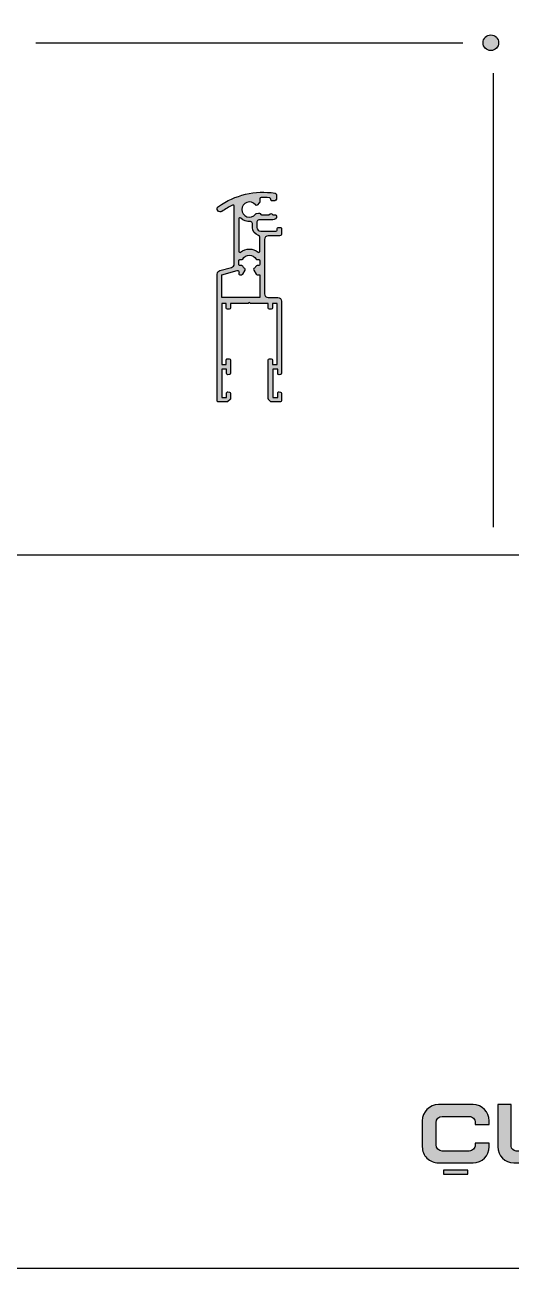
# Model space of a CAD drawing. Header units: millimetres. Extents: x 221 to 2771, y 196 to 840.
# Drawn here: x 732.5 to 758.2, y 542.6 to 608.3 of the extents above; entities that cross this region are included whole.
import ezdxf

# ---------------------------------------------------------------- set-up
doc = ezdxf.new("R2010")
doc.units = ezdxf.units.MM
for name, color, linetype in [('1', 7, 'Continuous'), ('ANTET', 7, 'Continuous'), ('antet_k', 7, 'Continuous'), ('Layer1', 7, 'Continuous')]:
    doc.layers.add(name, color=color, linetype=linetype)

# ---------------------------------------------------------------- blocks, each defined once
blk = doc.blocks.new('S1.A')
at = {"color": 252}
blk.add_lwpolyline([(2269.171998090239, -494.1260715123585), (2269.171998090239, -791.1260689655101), (2479.168113752698, -791.1260689655101), (2479.168113752698, -494.1260715123585)], close=True, dxfattribs=at)
blk = doc.blocks.new('ÇUHADAROĞLU')
at = {"layer": 'ANTET'}
h = blk.add_hatch(color=7, dxfattribs=at)
h.paths.add_polyline_path([(159.0962599113646, 19.63569092909815, -0.4142135623728142), (159.4200250783686, 19.95945609633158), (160.8403785503948, 19.95945609633158, -0.4142135623734295), (161.1641437173996, 19.63569092909815), (161.1641437173996, 19.54310272501051), (161.8980114300458, 19.54310272501051), (161.8980114300458, 19.73387379528994, 0.4142135623721657), (161.0464831388059, 20.58540208633475), (159.2139204898281, 20.58540208633475, 0.4142135623728846), (158.3623921988051, 19.73387379528994), (158.3623921988051, 18.3594518085455, 0.4142135623731943), (159.2139204898281, 17.50792351750137), (161.0464831388059, 17.50792351750137, 0.4142135623721429), (161.8980114300458, 18.35945180853459), (161.8980114300458, 18.55022287882538), (161.1641437173996, 18.55022287882538), (161.1641437173996, 18.45763467472661, -0.4142135623734087), (160.8403785503948, 18.13386950748249), (159.4200250783686, 18.13386950748249, -0.4142135623728142), (159.0962599113646, 18.45763467472661)])
h.paths.add_polyline_path([(159.4826714798506, 17.11940531681229), (159.4826714798506, 16.90356187198303), (160.7777321488703, 16.90356187199417), (160.7777321488703, 17.11940531681229)])
h.paths.add_polyline_path([(165.1475085905219, 17.50792351750137, 0.4142135623727365), (165.9990368815008, 18.3594518085455), (165.9990368815008, 20.58540208633475), (165.2867535136549, 20.58540208633475), (165.2867535136549, 18.39288164127142, -0.4142135623729386), (165.0277413797468, 18.13386950748249), (163.322578165694, 18.13386950748249, -0.4142135623730694), (163.0635660319159, 18.39288164127142), (163.0635660319159, 20.58540208633475), (162.3512826640703, 20.58540208633475), (162.3512826640703, 18.3594518085455, 0.4142135623730951), (163.2028109550933, 17.50792351750137)])
h.paths.add_polyline_path([(167.1861758280412, 18.73368980691056), (169.5820380656607, 18.73368980691056), (169.5820380656607, 17.50792351750137), (170.3159057780464, 17.50792351750137), (170.3159057780464, 20.58540208633475), (169.5820380656607, 20.58540208633475), (169.5820380656607, 19.35963579690328), (167.1861758280412, 19.35963579690328), (167.1861758280412, 20.58540208633475), (166.4523081158297, 20.58540208633475), (166.4523081158297, 17.50792351750137), (167.1861758280412, 17.50792351750137)])
h.paths.add_polyline_path([(170.6598612928734, 17.50792351750137), (171.4622450257731, 17.50792351750137), (171.6931055449792, 17.95304709648521), (174.0541956534445, 17.95304709648521), (174.2850561726949, 17.50792351750137), (175.0874399055944, 17.50792351750137), (173.4818207078899, 20.60372771281517), (172.2654804907508, 20.60372771281517)])
h.paths.add_polyline_path([(171.971277733857, 18.48939259516978), (172.8736505993644, 20.22926323599781), (173.7760234646111, 18.48939259516978)], flags=16)
h.paths.add_polyline_path([(175.4313954205083, 17.50792351750137), (178.3355430693088, 17.50792351750137, 0.4142135623732121), (179.1870713602877, 18.3594518085455), (179.1870713602877, 19.73387379528994, 0.4142135623730951), (178.3355430693088, 20.58540208633475), (175.4313954205083, 20.58540208633475)])
h.paths.add_polyline_path([(176.1436787882673, 19.95945609633158), (178.151022825177, 19.95945609633158, -0.4142135623731142), (178.4747879923995, 19.63569092909815), (178.4747879923995, 18.45763467472661, -0.4142135623730745), (178.151022825177, 18.13386950748249), (176.1436787882673, 18.13386950748249)], flags=16)
h.paths.add_polyline_path([(180.3435454007894, 17.95304709648521), (182.7046355093413, 17.95304709648521), (182.9354960285911, 17.50792351750137), (183.7378797614912, 17.50792351750137), (182.132260563701, 20.60372771281517), (180.9159203465175, 20.60372771281517), (179.3103011489008, 17.50792351750137), (180.1126848816699, 17.50792351750137)])
h.paths.add_polyline_path([(180.6217175897538, 18.48939259516978), (181.5240904550871, 20.22926323599781), (182.4264633205948, 18.48939259516978)], flags=16)
h.paths.add_polyline_path([(184.8372873331129, 18.34063026015419), (186.8446313700657, 18.34063026015419, -0.4142135623729747), (187.1683965372883, 18.01686509292098), (187.1683965372883, 17.50792351750137), (187.8806799051332, 17.50792351750137), (187.8806799051332, 18.20747340644915, 0.2033580267786369), (187.7819052407871, 18.44028912144076, 0.0982592640726135), (187.4962601635511, 18.62435430448626), (187.4962601635511, 18.69693476643182, 0.0583991135339935), (187.740456995649, 18.82595671832554, 0.2468532403419663), (187.8806799051332, 19.09267027847649), (187.8806799051332, 19.73387379528994, 0.4142135623730367), (187.0291516141544, 20.58540208633475), (184.125003965267, 20.58540208633475), (184.125003965267, 17.50792351750137), (184.8372873331129, 17.50792351750137)])
h.paths.add_polyline_path([(184.8372873331129, 18.9881605946206), (184.8372873331129, 19.95945609633158), (186.8230470255254, 19.95945609633158, -0.4142135623732396), (187.1683965372883, 19.61410658461286), (187.1683965372883, 19.31192576186494, -0.4142135623732488), (186.8446313700657, 18.9881605946206)], flags=16)
h.paths.add_polyline_path([(191.4539422330496, 17.50792351750137, 0.4142135623730951), (192.3054705240285, 18.3594518085455), (192.3054705240285, 19.73387379528994, 0.4142135623731076), (191.4539422330496, 20.58540208633475), (189.1854794302673, 20.58540208633475, 0.4142135623732706), (188.333951139463, 19.73387379528994), (188.333951139463, 18.3594518085455, 0.4142135623731866), (189.1854794302673, 17.50792351750137)])
h.paths.add_polyline_path([(189.3699996746174, 18.13386950748249, -0.4142135623730951), (189.0462345072221, 18.45763467472661), (189.0462345072221, 19.63569092909815, -0.4142135623730951), (189.3699996746174, 19.95945609633158), (191.2694219888723, 19.95945609633158, -0.4142135623727877), (191.5931871561385, 19.63569092909815), (191.5931871561385, 18.45763467472661, -0.4142135623727877), (191.2694219888723, 18.13386950748249)], flags=16)
h.paths.add_polyline_path([(193.6102700492058, 17.50792351750137), (195.6628894071147, 17.50792351750137, 0.4142135623730851), (196.5144176981377, 18.3594518085455), (196.5144176981377, 19.10516500920416), (194.5934110391687, 19.10516500920416), (194.5934110391687, 18.6950624640307), (195.7805499857083, 18.6950624640307), (195.7805499857083, 18.5439720526564, -0.4142135623728046), (195.3704474405892, 18.13386950748249), (193.9027120159057, 18.13386950748249, -0.4142135623730212), (193.4926094706556, 18.5439720526564), (193.4926094706556, 19.54935355116858, -0.4142135623727782), (193.9027120159057, 19.95945609633158), (195.3704474405892, 19.95945609633158, -0.4077409973954806), (195.7804493945365, 19.55843624332637), (196.5144176981377, 19.55843624332637), (196.5144176981377, 19.73387379528994, 0.4142135623720077), (195.6628894071147, 20.58540208633475), (193.6102700492058, 20.58540208633475, 0.4142135623730392), (192.7587417582264, 19.73387379528994), (192.7587417582264, 18.3594518085455, 0.4142135623729934)])
h.paths.add_polyline_path([(195.2841100625616, 20.97392028701223), (195.2841100625616, 21.1897637318415), (193.9890493937154, 21.1897637318415), (193.9890493937154, 20.97392028701223)])
h.paths.add_polyline_path([(200.1383747603676, 17.50792351750137), (200.1383747603676, 18.13386950748249), (197.7585490083633, 18.13386950748249), (197.7585490083633, 20.58540208633475), (196.9676889322053, 20.58540208633475), (196.9676889322053, 17.50792351746863)])
h.paths.add_polyline_path([(201.1960076399752, 18.39288164127142), (201.1960076399752, 20.58540208633475), (200.4837242721298, 20.58540208633475), (200.4837242721298, 18.3594518085455, 0.4142135623731152), (201.3352525631084, 17.50792351750137), (203.2799501986239, 17.50792351750137, 0.4142135623730871), (204.1314784896469, 18.3594518085455), (204.1314784896469, 20.58540208633475), (203.4191951217141, 20.58540208633475), (203.4191951217141, 18.39288164127142, -0.4142135623727522), (203.1601829878929, 18.13386950748249), (201.4550197737532, 18.13386950748249, -0.4142135623732619)])
h = blk.add_hatch(color=7, dxfattribs=at)
h.paths.add_polyline_path([(159.0962599113646, 19.63569092909815, -0.4142135623728142), (159.4200250783686, 19.95945609633158), (160.8403785503948, 19.95945609633158, -0.4142135623734295), (161.1641437173996, 19.63569092909815), (161.1641437173996, 19.54310272501051), (161.8980114300458, 19.54310272501051), (161.8980114300458, 19.73387379528994, 0.4142135623721657), (161.0464831388059, 20.58540208633475), (159.2139204898281, 20.58540208633475, 0.4142135623728846), (158.3623921988051, 19.73387379528994), (158.3623921988051, 18.3594518085455, 0.4142135623731943), (159.2139204898281, 17.50792351750137), (161.0464831388059, 17.50792351750137, 0.4142135623721429), (161.8980114300458, 18.35945180853459), (161.8980114300458, 18.55022287882538), (161.1641437173996, 18.55022287882538), (161.1641437173996, 18.45763467472661, -0.4142135623734087), (160.8403785503948, 18.13386950748249), (159.4200250783686, 18.13386950748249, -0.4142135623728142), (159.0962599113646, 18.45763467472661)])
h.paths.add_polyline_path([(159.4826714798506, 17.11940531681229), (159.4826714798506, 16.90356187198303), (160.7777321488703, 16.90356187199417), (160.7777321488703, 17.11940531681229)])
h.paths.add_polyline_path([(165.1475085905219, 17.50792351750137, 0.4142135623727365), (165.9990368815008, 18.3594518085455), (165.9990368815008, 20.58540208633475), (165.2867535136549, 20.58540208633475), (165.2867535136549, 18.39288164127142, -0.4142135623729386), (165.0277413797468, 18.13386950748249), (163.322578165694, 18.13386950748249, -0.4142135623730694), (163.0635660319159, 18.39288164127142), (163.0635660319159, 20.58540208633475), (162.3512826640703, 20.58540208633475), (162.3512826640703, 18.3594518085455, 0.4142135623730951), (163.2028109550933, 17.50792351750137)])
h.paths.add_polyline_path([(167.1861758280412, 18.73368980691056), (169.5820380656607, 18.73368980691056), (169.5820380656607, 17.50792351750137), (170.3159057780464, 17.50792351750137), (170.3159057780464, 20.58540208633475), (169.5820380656607, 20.58540208633475), (169.5820380656607, 19.35963579690328), (167.1861758280412, 19.35963579690328), (167.1861758280412, 20.58540208633475), (166.4523081158297, 20.58540208633475), (166.4523081158297, 17.50792351750137), (167.1861758280412, 17.50792351750137)])
h.paths.add_polyline_path([(170.6598612928734, 17.50792351750137), (171.4622450257731, 17.50792351750137), (171.6931055449792, 17.95304709648521), (174.0541956534445, 17.95304709648521), (174.2850561726949, 17.50792351750137), (175.0874399055944, 17.50792351750137), (173.4818207078899, 20.60372771281517), (172.2654804907508, 20.60372771281517)])
h.paths.add_polyline_path([(171.971277733857, 18.48939259516978), (172.8736505993644, 20.22926323599781), (173.7760234646111, 18.48939259516978)], flags=16)
h.paths.add_polyline_path([(175.4313954205083, 17.50792351750137), (178.3355430693088, 17.50792351750137, 0.4142135623732121), (179.1870713602877, 18.3594518085455), (179.1870713602877, 19.73387379528994, 0.4142135623730951), (178.3355430693088, 20.58540208633475), (175.4313954205083, 20.58540208633475)])
h.paths.add_polyline_path([(176.1436787882673, 19.95945609633158), (178.151022825177, 19.95945609633158, -0.4142135623731142), (178.4747879923995, 19.63569092909815), (178.4747879923995, 18.45763467472661, -0.4142135623730745), (178.151022825177, 18.13386950748249), (176.1436787882673, 18.13386950748249)], flags=16)
h.paths.add_polyline_path([(180.3435454007894, 17.95304709648521), (182.7046355093413, 17.95304709648521), (182.9354960285911, 17.50792351750137), (183.7378797614912, 17.50792351750137), (182.132260563701, 20.60372771281517), (180.9159203465175, 20.60372771281517), (179.3103011489008, 17.50792351750137), (180.1126848816699, 17.50792351750137)])
h.paths.add_polyline_path([(180.6217175897538, 18.48939259516978), (181.5240904550871, 20.22926323599781), (182.4264633205948, 18.48939259516978)], flags=16)
h.paths.add_polyline_path([(184.8372873331129, 18.34063026015419), (186.8446313700657, 18.34063026015419, -0.4142135623729747), (187.1683965372883, 18.01686509292098), (187.1683965372883, 17.50792351750137), (187.8806799051332, 17.50792351750137), (187.8806799051332, 18.20747340644915, 0.2033580267786369), (187.7819052407871, 18.44028912144076, 0.0982592640726135), (187.4962601635511, 18.62435430448626), (187.4962601635511, 18.69693476643182, 0.0583991135339935), (187.740456995649, 18.82595671832554, 0.2468532403419663), (187.8806799051332, 19.09267027847649), (187.8806799051332, 19.73387379528994, 0.4142135623730367), (187.0291516141544, 20.58540208633475), (184.125003965267, 20.58540208633475), (184.125003965267, 17.50792351750137), (184.8372873331129, 17.50792351750137)])
h.paths.add_polyline_path([(184.8372873331129, 18.9881605946206), (184.8372873331129, 19.95945609633158), (186.8230470255254, 19.95945609633158, -0.4142135623732396), (187.1683965372883, 19.61410658461286), (187.1683965372883, 19.31192576186494, -0.4142135623732488), (186.8446313700657, 18.9881605946206)], flags=16)
h.paths.add_polyline_path([(191.4539422330496, 17.50792351750137, 0.4142135623730951), (192.3054705240285, 18.3594518085455), (192.3054705240285, 19.73387379528994, 0.4142135623731076), (191.4539422330496, 20.58540208633475), (189.1854794302673, 20.58540208633475, 0.4142135623732706), (188.333951139463, 19.73387379528994), (188.333951139463, 18.3594518085455, 0.4142135623731866), (189.1854794302673, 17.50792351750137)])
h.paths.add_polyline_path([(189.3699996746174, 18.13386950748249, -0.4142135623730951), (189.0462345072221, 18.45763467472661), (189.0462345072221, 19.63569092909815, -0.4142135623730951), (189.3699996746174, 19.95945609633158), (191.2694219888723, 19.95945609633158, -0.4142135623727877), (191.5931871561385, 19.63569092909815), (191.5931871561385, 18.45763467472661, -0.4142135623727877), (191.2694219888723, 18.13386950748249)], flags=16)
h.paths.add_polyline_path([(193.6102700492058, 17.50792351750137), (195.6628894071147, 17.50792351750137, 0.4142135623730851), (196.5144176981377, 18.3594518085455), (196.5144176981377, 19.10516500920416), (194.5934110391687, 19.10516500920416), (194.5934110391687, 18.6950624640307), (195.7805499857083, 18.6950624640307), (195.7805499857083, 18.5439720526564, -0.4142135623728046), (195.3704474405892, 18.13386950748249), (193.9027120159057, 18.13386950748249, -0.4142135623730212), (193.4926094706556, 18.5439720526564), (193.4926094706556, 19.54935355116858, -0.4142135623727782), (193.9027120159057, 19.95945609633158), (195.3704474405892, 19.95945609633158, -0.4077409973954806), (195.7804493945365, 19.55843624332637), (196.5144176981377, 19.55843624332637), (196.5144176981377, 19.73387379528994, 0.4142135623720077), (195.6628894071147, 20.58540208633475), (193.6102700492058, 20.58540208633475, 0.4142135623730392), (192.7587417582264, 19.73387379528994), (192.7587417582264, 18.3594518085455, 0.4142135623729934)])
h.paths.add_polyline_path([(195.2841100625616, 20.97392028701223), (195.2841100625616, 21.1897637318415), (193.9890493937154, 21.1897637318415), (193.9890493937154, 20.97392028701223)])
h.paths.add_polyline_path([(200.1383747603676, 17.50792351750137), (200.1383747603676, 18.13386950748249), (197.7585490083633, 18.13386950748249), (197.7585490083633, 20.58540208633475), (196.9676889322053, 20.58540208633475), (196.9676889322053, 17.50792351746863)])
h.paths.add_polyline_path([(201.1960076399752, 18.39288164127142), (201.1960076399752, 20.58540208633475), (200.4837242721298, 20.58540208633475), (200.4837242721298, 18.3594518085455, 0.4142135623731152), (201.3352525631084, 17.50792351750137), (203.2799501986239, 17.50792351750137, 0.4142135623730871), (204.1314784896469, 18.3594518085455), (204.1314784896469, 20.58540208633475), (203.4191951217141, 20.58540208633475), (203.4191951217141, 18.39288164127142, -0.4142135623727522), (203.1601829878929, 18.13386950748249), (201.4550197737532, 18.13386950748249, -0.4142135623732619)])
at = {"layer": 'ANTET', "color": 7}
for points in [[(193.9890493937154, 21.1897637318415), (193.9890493937154, 20.97392028701223), (195.2841100625616, 20.97392028701223), (195.2841100625616, 21.1897637318415)], [(193.9890493937154, 21.1897637318415), (193.9890493937154, 20.97392028701223), (195.2841100625616, 20.97392028701223), (195.2841100625616, 21.1897637318415)], [(167.1861758280412, 20.58540208633475), (167.1861758280412, 19.35963579690328), (169.5820380656607, 19.35963579690328), (169.5820380656607, 20.58540208633475), (170.3159057780464, 20.58540208633475), (170.3159057780464, 17.50792351750137), (169.5820380656607, 17.50792351750137), (169.5820380656607, 18.73368980691056), (167.1861758280412, 18.73368980691056), (167.1861758280412, 17.50792351750137), (166.4523081158297, 17.50792351750137), (166.4523081158297, 20.58540208633475)], [(167.1861758280412, 20.58540208633475), (167.1861758280412, 19.35963579690328), (169.5820380656607, 19.35963579690328), (169.5820380656607, 20.58540208633475), (170.3159057780464, 20.58540208633475), (170.3159057780464, 17.50792351750137), (169.5820380656607, 17.50792351750137), (169.5820380656607, 18.73368980691056), (167.1861758280412, 18.73368980691056), (167.1861758280412, 17.50792351750137), (166.4523081158297, 17.50792351750137), (166.4523081158297, 20.58540208633475)], [(171.4622450257731, 17.50792351750137), (171.6931055449792, 17.95304709648521), (174.0541956534445, 17.95304709648521), (174.2850561726949, 17.50792351750137), (175.0874399055944, 17.50792351750137), (173.4818207078899, 20.60372771281517), (172.2654804907508, 20.60372771281517), (170.6598612928734, 17.50792351750137)], [(171.4622450257731, 17.50792351750137), (171.6931055449792, 17.95304709648521), (174.0541956534445, 17.95304709648521), (174.2850561726949, 17.50792351750137), (175.0874399055944, 17.50792351750137), (173.4818207078899, 20.60372771281517), (172.2654804907508, 20.60372771281517), (170.6598612928734, 17.50792351750137)], [(180.1126848816699, 17.50792351750137), (180.3435454007894, 17.95304709648521), (182.7046355093413, 17.95304709648521), (182.9354960285911, 17.50792351750137), (183.7378797614912, 17.50792351750137), (182.132260563701, 20.60372771281517), (180.9159203465175, 20.60372771281517), (179.3103011489008, 17.50792351750137)], [(180.1126848816699, 17.50792351750137), (180.3435454007894, 17.95304709648521), (182.7046355093413, 17.95304709648521), (182.9354960285911, 17.50792351750137), (183.7378797614912, 17.50792351750137), (182.132260563701, 20.60372771281517), (180.9159203465175, 20.60372771281517), (179.3103011489008, 17.50792351750137)], [(196.9676889322053, 20.58540208633475), (196.9676889322053, 17.50792351750137), (200.1383747603676, 17.50792351750137), (200.1383747603676, 18.13386950748249), (197.7585490083633, 18.13386950748249), (197.7585490083633, 20.58540208633475)], [(196.9676889322053, 20.58540208633475), (196.9676889322053, 17.50792351750137), (200.1383747603676, 17.50792351750137), (200.1383747603676, 18.13386950748249), (197.7585490083633, 18.13386950748249), (197.7585490083633, 20.58540208633475)], [(171.971277733857, 18.48939259516978), (173.7760234646111, 18.48939259516978), (172.8736505993644, 20.22926323599781)], [(171.971277733857, 18.48939259516978), (173.7760234646111, 18.48939259516978), (172.8736505993644, 20.22926323599781)], [(180.6217175897538, 18.48939259516978), (182.4264633205948, 18.48939259516978), (181.5240904550871, 20.22926323599781)], [(180.6217175897538, 18.48939259516978), (182.4264633205948, 18.48939259516978), (181.5240904550871, 20.22926323599781)], [(159.4826714798506, 17.11940531681229), (159.4826714798506, 16.90356187198303), (160.7777321488703, 16.90356187198303), (160.7777321488703, 17.11940531681229)], [(159.4826714798506, 17.11940531681229), (159.4826714798506, 16.90356187198303), (160.7777321488703, 16.90356187198303), (160.7777321488703, 17.11940531681229)]]:
    blk.add_lwpolyline(points, close=True, dxfattribs=at)
for points in [[(159.4200250783686, 18.13386950748249, -0.4142135623731217), (159.0962599113646, 18.45763467472661), (159.0962599113646, 19.63569092909815, -0.4142135623731218), (159.4200250783686, 19.95945609633158), (160.8403785503948, 19.95945609633158, -0.4142135623731218), (161.1641437173996, 19.63569092909815), (161.1641437173996, 19.54310272501051), (161.8980114300458, 19.54310272501051), (161.8980114300458, 19.73387379528994, 0.4142135623729839), (161.0464831388059, 20.58540208633475), (159.2139204898281, 20.58540208633475, 0.4142135623730596), (158.3623921988051, 19.73387379528994), (158.3623921988051, 18.3594518085455, 0.4142135623731356), (159.2139204898281, 17.50792351750137), (161.0464831388059, 17.50792351750137, 0.4142135623728444), (161.8980114300458, 18.3594518085455), (161.8980114300458, 18.55022287882538), (161.1641437173996, 18.55022287882538), (161.1641437173996, 18.45763467472661, -0.4142135623732549), (160.8403785503948, 18.13386950748249)], [(159.4200250783686, 18.13386950748249, -0.4142135623731217), (159.0962599113646, 18.45763467472661), (159.0962599113646, 19.63569092909815, -0.4142135623731218), (159.4200250783686, 19.95945609633158), (160.8403785503948, 19.95945609633158, -0.4142135623731218), (161.1641437173996, 19.63569092909815), (161.1641437173996, 19.54310272501051), (161.8980114300458, 19.54310272501051), (161.8980114300458, 19.73387379528994, 0.4142135623729839), (161.0464831388059, 20.58540208633475), (159.2139204898281, 20.58540208633475, 0.4142135623730596), (158.3623921988051, 19.73387379528994), (158.3623921988051, 18.3594518085455, 0.4142135623731356), (159.2139204898281, 17.50792351750137), (161.0464831388059, 17.50792351750137, 0.4142135623728444), (161.8980114300458, 18.3594518085455), (161.8980114300458, 18.55022287882538), (161.1641437173996, 18.55022287882538), (161.1641437173996, 18.45763467472661, -0.4142135623732549), (160.8403785503948, 18.13386950748249)], [(165.0277413797468, 18.13386950748249), (163.322578165694, 18.13386950748249, -0.4142135623730694), (163.0635660319159, 18.39288164127142), (163.0635660319159, 20.58540208633475), (162.3512826640703, 20.58540208633475), (162.3512826640703, 18.3594518085455, 0.4142135623730951), (163.2028109550933, 17.50792351750137), (165.1475085905219, 17.50792351750137, 0.4142135623731459), (165.9990368815008, 18.3594518085455), (165.9990368815008, 20.58540208633475), (165.2867535136549, 20.58540208633475), (165.2867535136549, 18.39288164127142, -0.4142135623731304)], [(165.0277413797468, 18.13386950748249), (163.322578165694, 18.13386950748249, -0.4142135623730694), (163.0635660319159, 18.39288164127142), (163.0635660319159, 20.58540208633475), (162.3512826640703, 20.58540208633475), (162.3512826640703, 18.3594518085455, 0.4142135623730951), (163.2028109550933, 17.50792351750137), (165.1475085905219, 17.50792351750137, 0.4142135623731459), (165.9990368815008, 18.3594518085455), (165.9990368815008, 20.58540208633475), (165.2867535136549, 20.58540208633475), (165.2867535136549, 18.39288164127142, -0.4142135623731304)], [(175.4313954205083, 17.50792351750137), (175.4313954205083, 20.58540208633475), (178.3355430693088, 20.58540208633475, -0.4142135623730951), (179.1870713602877, 19.73387379528994), (179.1870713602877, 18.3594518085455, -0.4142135623730951), (178.3355430693088, 17.50792351750137)], [(175.4313954205083, 17.50792351750137), (175.4313954205083, 20.58540208633475), (178.3355430693088, 20.58540208633475, -0.4142135623730951), (179.1870713602877, 19.73387379528994), (179.1870713602877, 18.3594518085455, -0.4142135623730951), (178.3355430693088, 17.50792351750137)], [(187.8806799051332, 18.20747340641596), (187.8806799051332, 17.50792351750137), (187.1683965372883, 17.50792351750137), (187.1683965372883, 18.01686509292098, 0.4142135623731284), (186.8446313700657, 18.34063026015419), (184.8372873331129, 18.34063026015419), (184.8372873331129, 17.50792351750137), (184.125003965267, 17.50792351750137), (184.125003965267, 20.58540208633475), (187.0291516141544, 20.58540208633475, -0.4142135623730951), (187.8806799051332, 19.73387379528994), (187.8806799051332, 19.09267027847649, -0.246853240336839), (187.740456995649, 18.82595671833623, -0.0583991135354061), (187.4962601635511, 18.69693476643182), (187.4962601635511, 18.62435430448626, -0.0982592640871061), (187.7819052407871, 18.44028912140801, -0.2033580267638846)], [(187.8806799051332, 18.20747340641596), (187.8806799051332, 17.50792351750137), (187.1683965372883, 17.50792351750137), (187.1683965372883, 18.01686509292098, 0.4142135623731284), (186.8446313700657, 18.34063026015419), (184.8372873331129, 18.34063026015419), (184.8372873331129, 17.50792351750137), (184.125003965267, 17.50792351750137), (184.125003965267, 20.58540208633475), (187.0291516141544, 20.58540208633475, -0.4142135623730951), (187.8806799051332, 19.73387379528994), (187.8806799051332, 19.09267027847649, -0.246853240336839), (187.740456995649, 18.82595671833623, -0.0583991135354061), (187.4962601635511, 18.69693476643182), (187.4962601635511, 18.62435430448626, -0.0982592640871061), (187.7819052407871, 18.44028912140801, -0.2033580267638846)], [(191.4539422330496, 17.50792351750137), (189.1854794302673, 17.50792351750137, -0.4142135623730697), (188.333951139463, 18.3594518085455), (188.333951139463, 19.73387379528994, -0.4142135623730951), (189.1854794302673, 20.58540208633475), (191.4539422330496, 20.58540208633475, -0.4142135623731076), (192.3054705240285, 19.73387379528994), (192.3054705240285, 18.3594518085455, -0.4142135623730951)], [(191.4539422330496, 17.50792351750137), (189.1854794302673, 17.50792351750137, -0.4142135623730697), (188.333951139463, 18.3594518085455), (188.333951139463, 19.73387379528994, -0.4142135623730951), (189.1854794302673, 20.58540208633475), (191.4539422330496, 20.58540208633475, -0.4142135623731076), (192.3054705240285, 19.73387379528994), (192.3054705240285, 18.3594518085455, -0.4142135623730951)], [(195.7805499857083, 18.5439720526564), (195.7805499857083, 18.6950624640307), (194.5934110391687, 18.6950624640307), (194.5934110391687, 19.10516500920416), (196.5144176981377, 19.10516500920416), (196.5144176981377, 18.3594518085455, -0.4142135623730851), (195.6628894071147, 17.50792351750137), (193.6102700492058, 17.50792351750137, -0.4142135623731102), (192.7587417582264, 18.3594518085455), (192.7587417582264, 19.73387379528994, -0.4142135623730975), (193.6102700492058, 20.58540208633475), (195.6628894071147, 20.58540208633475, -0.4142135623730596), (196.5144176981377, 19.73387379528994), (196.5144176981377, 19.55843624332637), (195.7804493945365, 19.55843624332637, 0.4077409974138479), (195.3704474405892, 19.95945609633158), (193.9027120159057, 19.95945609633158, 0.4142135623731424), (193.4926094706556, 19.54935355116858), (193.4926094706556, 18.5439720526564, 0.4142135623731424), (193.9027120159057, 18.13386950748249), (195.3704474405892, 18.13386950748249, 0.4142135623731689)], [(195.7805499857083, 18.5439720526564), (195.7805499857083, 18.6950624640307), (194.5934110391687, 18.6950624640307), (194.5934110391687, 19.10516500920416), (196.5144176981377, 19.10516500920416), (196.5144176981377, 18.3594518085455, -0.4142135623730851), (195.6628894071147, 17.50792351750137), (193.6102700492058, 17.50792351750137, -0.4142135623731102), (192.7587417582264, 18.3594518085455), (192.7587417582264, 19.73387379528994, -0.4142135623730975), (193.6102700492058, 20.58540208633475), (195.6628894071147, 20.58540208633475, -0.4142135623730596), (196.5144176981377, 19.73387379528994), (196.5144176981377, 19.55843624332637), (195.7804493945365, 19.55843624332637, 0.4077409974138479), (195.3704474405892, 19.95945609633158), (193.9027120159057, 19.95945609633158, 0.4142135623731424), (193.4926094706556, 19.54935355116858), (193.4926094706556, 18.5439720526564, 0.4142135623731424), (193.9027120159057, 18.13386950748249), (195.3704474405892, 18.13386950748249, 0.4142135623731689)], [(201.3352525631084, 17.50792351750137), (203.2799501986239, 17.50792351750137, 0.4142135623731459), (204.1314784896469, 18.3594518085455), (204.1314784896469, 20.58540208633475), (203.4191951217141, 20.58540208633475), (203.4191951217141, 18.39288164127142, -0.4142135623731368), (203.1601829878929, 18.13386950748249), (201.4550197737532, 18.13386950748249, -0.4142135623730694), (201.1960076399752, 18.39288164127142), (201.1960076399752, 20.58540208633475), (200.4837242721298, 20.58540208633475), (200.4837242721298, 18.3594518085455, 0.4142135623730569)], [(201.3352525631084, 17.50792351750137), (203.2799501986239, 17.50792351750137, 0.4142135623731459), (204.1314784896469, 18.3594518085455), (204.1314784896469, 20.58540208633475), (203.4191951217141, 20.58540208633475), (203.4191951217141, 18.39288164127142, -0.4142135623731368), (203.1601829878929, 18.13386950748249), (201.4550197737532, 18.13386950748249, -0.4142135623730694), (201.1960076399752, 18.39288164127142), (201.1960076399752, 20.58540208633475), (200.4837242721298, 20.58540208633475), (200.4837242721298, 18.3594518085455, 0.4142135623730569)], [(178.4747879923995, 19.63569092909815, 0.4142135623731143), (178.151022825177, 19.95945609633158), (176.1436787882673, 19.95945609633158), (176.1436787882673, 18.13386950748249), (178.151022825177, 18.13386950748249, 0.4142135623730745), (178.4747879923995, 18.45763467472661)], [(178.4747879923995, 19.63569092909815, 0.4142135623731143), (178.151022825177, 19.95945609633158), (176.1436787882673, 19.95945609633158), (176.1436787882673, 18.13386950748249), (178.151022825177, 18.13386950748249, 0.4142135623730745), (178.4747879923995, 18.45763467472661)], [(186.8230470255254, 19.95945609633158, -0.4142135623730951), (187.1683965372883, 19.61410658461286), (187.1683965372883, 19.31192576186494, -0.4142135623730951), (186.8446313700657, 18.9881605946206), (184.8372873331129, 18.9881605946206), (184.8372873331129, 19.95945609633158)], [(186.8230470255254, 19.95945609633158, -0.4142135623730951), (187.1683965372883, 19.61410658461286), (187.1683965372883, 19.31192576186494, -0.4142135623730951), (186.8446313700657, 18.9881605946206), (184.8372873331129, 18.9881605946206), (184.8372873331129, 19.95945609633158)], [(191.5931871561385, 19.63569092909815), (191.5931871561385, 18.45763467472661, -0.4142135623730951), (191.2694219888723, 18.13386950748249), (189.3699996746174, 18.13386950748249, -0.4142135623730951), (189.0462345072221, 18.45763467472661), (189.0462345072221, 19.63569092909815, -0.4142135623730951), (189.3699996746174, 19.95945609633158), (191.2694219888723, 19.95945609633158, -0.4142135623730951)], [(191.5931871561385, 19.63569092909815), (191.5931871561385, 18.45763467472661, -0.4142135623730951), (191.2694219888723, 18.13386950748249), (189.3699996746174, 18.13386950748249, -0.4142135623730951), (189.0462345072221, 18.45763467472661), (189.0462345072221, 19.63569092909815, -0.4142135623730951), (189.3699996746174, 19.95945609633158), (191.2694219888723, 19.95945609633158, -0.4142135623730951)]]:
    blk.add_lwpolyline(points, format="xyb", close=True, dxfattribs=at)
blk = doc.blocks.new('S50_SYF1')
blk.add_blockref('ÇUHADAROĞLU', (692.0423036769862, 2042.442048939366))
at = {"layer": 'antet_k', "color": 0}
blk.add_blockref('S1.A', (-1500.921905097648, 2845.514287860263), dxfattribs=at)
blk = doc.blocks.new('YUVARLAK')
at = {"ltscale": 10, "true_color": 0xfed100}
blk.add_hatch(color=40, dxfattribs=at).paths.add_polyline_path([(383.2225274211363, 243.0043160470891, 1), (384.2537774211363, 243.0043160470891, 1)])
at = {"color": 40, "ltscale": 10, "true_color": 0xfed100}
blk.add_circle((383.7381524211363, 243.0043160470891), 0.515625, dxfattribs=at)
blk = doc.blocks.new('50S39')
at = {"layer": 'Layer1', "ltscale": 10}
h = blk.add_hatch(color=253, dxfattribs=at)
h.dxf.hatch_style = 1
edge = h.paths.add_edge_path()
edge.add_line((1261.679261760505, 3627.167158715185), (1256.979261295589, 3627.167158715185))
edge.add_line((1256.979261295589, 3627.167158715185), (1256.979261295589, 3625.967158715185))
edge.add_arc((1256.679261295589, 3625.967158715185), 0.3000000000001819, 270, 360, ccw=False)
edge.add_line((1256.679261295589, 3625.667158715185), (1256.179261295589, 3625.667158715185))
edge.add_arc((1256.179261295589, 3625.967158715185), 0.2999999999999545, 179.9999999999565, 269.99999999995663, ccw=False)
edge.add_line((1255.879261295589, 3625.967158715185), (1255.879261295589, 3627.167158715185))
edge.add_line((1255.879261295589, 3627.167158715185), (1254.679261295589, 3627.167158715185))
edge.add_line((1254.679261295589, 3627.167158715185), (1254.679261295589, 3611.067159349964))
edge.add_line((1254.679261295589, 3611.067159349964), (1255.879261295589, 3611.067159349964))
edge.add_line((1255.879261295589, 3611.067159349964), (1255.879261295589, 3612.267159349964))
edge.add_arc((1256.179261295589, 3612.267159349964), 0.2999999999997272, 90, 180, ccw=False)
edge.add_line((1256.179261295589, 3612.567159349963), (1256.679261295589, 3612.567159349963))
edge.add_arc((1256.679261295589, 3612.267159349963), 0.3000000000001819, 0, 90, ccw=False)
edge.add_line((1256.979261295589, 3612.267159349963), (1256.979261295589, 3608.737690142247))
edge.add_arc((1256.679261295589, 3608.737690142247), 0.2999999999999456, -80.00000000005639, 4.212097337585874e-11, ccw=False)
edge.add_line((1256.731355748889, 3608.442247816343), (1256.331355748889, 3608.37171702406))
edge.add_arc((1256.279261295589, 3608.667159349964), 0.3000000000000745, 179.9999999999797, 279.99999999996123, ccw=False)
edge.add_line((1255.979261295589, 3608.667159349964), (1255.979261295589, 3609.867159349963))
edge.add_line((1255.979261295589, 3609.867159349963), (1254.679261295589, 3609.867159349963))
edge.add_line((1254.679261295589, 3609.867159349963), (1254.679261295589, 3602.367159349974))
edge.add_line((1254.679261295589, 3602.367159349974), (1255.979261295589, 3602.367159349974))
edge.add_line((1255.979261295589, 3602.367159349974), (1255.979261295589, 3603.567159349974))
edge.add_arc((1256.279261295589, 3603.567159349973), 0.3000000000000984, 79.99999999995549, 179.999999999943, ccw=False)
edge.add_line((1256.33135574889, 3603.862601675877), (1256.731355748889, 3603.792070883594))
edge.add_arc((1256.679261295589, 3603.496628557691), 0.2999999999999866, -5.019273885409348e-11, 79.99999999996209, ccw=False)
edge.add_line((1256.979261295589, 3603.49662855769), (1256.979261295589, 3602.044367143844))
edge.add_arc((1256.679261295589, 3602.044367143844), 0.2999999999997609, -44.99999999998488, 1.48929757415317e-11, ccw=False)
edge.add_line((1256.891393329945, 3601.832235109488), (1256.314185536075, 3601.255027315618))
edge.add_arc((1256.10205350172, 3601.467159349974), 0.2999999999996779, 269.9999999999783, 314.99999999999136, ccw=False)
edge.add_line((1256.10205350172, 3601.167159349975), (1253.779261295589, 3601.167159349975))
edge.add_arc((1253.779261295589, 3601.467159349974), 0.2999999999997272, 180, 270, ccw=False)
edge.add_line((1253.479261295589, 3601.467159349974), (1253.479261295589, 3634.920624114872))
edge.add_arc((1254.479261295589, 3634.920624114872), 1.000000000000254, 105.00000000000571, 179.999999999989, ccw=False)
edge.add_line((1254.220442250486, 3635.886549941161), (1257.237683791297, 3636.695017375391))
edge.add_arc((1256.978864746194, 3637.66094320168), 0.9999999999999418, 285.0000000000053, 359.9999999999931)
edge.add_line((1257.978864746194, 3637.66094320168), (1257.978864746194, 3652.869338133013))
edge.add_arc((1257.6788647462, 3652.869338133009), 0.2999999999944976, 6.544309e-10, 115.3298438099934)
edge.add_arc((1265.679261760504, 3635.967159349974), 18.99999999999978, 115.3298438093288, 125.1527046122103)
edge.add_arc((1254.279261295589, 3652.156044098465), 0.8000000000000509, 125.1527046122128, 305.1527046122128, ccw=False)
edge.add_arc((1265.679261760505, 3635.967159349974), 20.60000000000006, 81.41631697417682, 125.1527046122134, ccw=False)
edge.add_arc((1268.679262225422, 3655.842017769861), 0.4999999999986249, 1.4210854715202004e-12, 81.41631697419768, ccw=False)
edge.add_line((1269.179262225421, 3655.842017769861), (1269.179262225421, 3655.067158715184))
edge.add_arc((1268.379262225421, 3655.067158715184), 0.7999999999997272, 270, 360, ccw=False)
edge.add_line((1268.379262225421, 3654.267158715184), (1267.979262225421, 3654.267158715184))
edge.add_arc((1267.979262225421, 3654.567158715185), 0.3000000000003444, 177.1581184798484, 269.9999999999883, ccw=False)
edge.add_arc((1267.180246095201, 3654.606822598724), 0.5000000000054985, 357.1581184798596, 445.3961132647523)
edge.add_arc((1265.679261760508, 3635.967159349976), 19.19999999999861, 85.39611326476316, 91.81921788392334)
edge.add_arc((1265.079262225421, 3654.857633154458), 0.2999999999999072, 91.81921788387669, 179.9999999999471)
edge.add_line((1264.779262225421, 3654.857633154459), (1264.779262225421, 3654.067162881543))
edge.add_arc((1264.479262225422, 3654.067162881543), 0.29999999999976, 314.99999999995384, 359.99999999997186, ccw=False)
edge.add_line((1264.691394259777, 3653.855030847188), (1264.016222553951, 3653.179859141361))
edge.add_arc((1263.804090519595, 3653.391991175718), 0.3000000000001212, 217.4952497645793, 315.0000000000012, ccw=False)
edge.add_arc((1261.979261760505, 3651.991991175717), 1.999999999999919, 37.49524976456458, 322.6993210264046)
edge.add_arc((1263.967927509604, 3650.476996608612), 0.4999999999993952, 100.0000000001412, 142.6993210264142, ccw=False)
edge.add_line((1263.881103420769, 3650.969400485117), (1264.392438136586, 3651.05956259169))
edge.add_arc((1264.479262225421, 3650.567158715185), 0.4999999999999605, 44.9999999998999, 100.000000000103, ccw=False)
edge.add_line((1264.832815616015, 3650.920712105777), (1265.0399223972, 3650.713605324591))
edge.add_arc((1265.393475787794, 3651.067158715184), 0.4999999999998489, 224.9999999999288, 269.9999999999948)
edge.add_line((1265.393475787794, 3650.567158715184), (1267.154998156709, 3650.567158715184))
edge.add_line((1267.154998156709, 3650.567158715184), (1267.467130191066, 3650.879290749541))
edge.add_arc((1267.679262225422, 3650.667158715185), 0.2999999999999542, 45.000000000030695, 134.9999999999693, ccw=False)
edge.add_line((1267.891394259777, 3650.879290749541), (1268.203526294134, 3650.567158715184))
edge.add_line((1268.203526294134, 3650.567158715184), (1268.879262225421, 3650.567158715184))
edge.add_arc((1268.879262225421, 3650.267158715184), 0.2999999999998408, 2.1714186004828662e-11, 90.00000000002171, ccw=False)
edge.add_arc((1268.179262225421, 3650.267158715185), 1, 270, 360, ccw=False)
edge.add_line((1268.179262225421, 3649.267158715185), (1264.479262225421, 3649.267158715185))
edge.add_arc((1264.479262225421, 3648.767158715185), 0.5, 90, 180)
edge.add_line((1263.979262225421, 3648.767158715185), (1263.979262225421, 3647.267158715185))
edge.add_arc((1264.979262225421, 3647.267158715185), 0.9999999999997726, 179.999999999987, 269.999999999987)
edge.add_line((1264.979262225421, 3646.267158715185), (1268.979262225421, 3646.267158715185))
edge.add_arc((1268.979262225421, 3646.567158715186), 0.2999999999999545, 270.0000000000434, 360.0000000000434)
edge.add_line((1269.279262225421, 3646.567158715186), (1269.279262225421, 3646.767158715185))
edge.add_arc((1269.779262225421, 3646.767158715185), 0.5, 90, 180, ccw=False)
edge.add_line((1269.779262225421, 3647.267158715185), (1270.179262225421, 3647.267158715185))
edge.add_arc((1270.179262225421, 3646.967158715185), 0.2999999999999545, 4.3428372009657323e-11, 90.00000000004349, ccw=False)
edge.add_line((1270.479262225421, 3646.967158715186), (1270.479262225421, 3645.567158715185))
edge.add_arc((1269.979262225421, 3645.567158715185), 0.5, 270, 360, ccw=False)
edge.add_line((1269.979262225421, 3645.067158715185), (1266.97899521167, 3645.067158715185))
edge.add_arc((1266.97899521167, 3644.067158715185), 1, 90, 180)
edge.add_line((1265.97899521167, 3644.067158715185), (1265.97899521167, 3629.767158715185))
edge.add_arc((1266.97899521167, 3629.767158715185), 1, 180, 270)
edge.add_line((1266.97899521167, 3628.767158715185), (1269.479262225421, 3628.767158715185))
edge.add_arc((1269.479262225421, 3627.767158715185), 1.000000000000227, -1.3017142919125035e-11, 89.99999999998698, ccw=False)
edge.add_line((1270.479262225421, 3627.767158715185), (1270.479262225421, 3608.737690142247))
edge.add_arc((1270.179262225421, 3608.737690142247), 0.3000000000001913, -80.00000000001688, 2.6147972675971687e-12, ccw=False)
edge.add_line((1270.231356678721, 3608.442247816343), (1269.831356678721, 3608.37171702406))
edge.add_arc((1269.779262225421, 3608.667159349964), 0.3000000000002142, 179.9999999999959, 280.0000000000187, ccw=False)
edge.add_line((1269.479262225421, 3608.667159349964), (1269.479262225421, 3609.867159349963))
edge.add_line((1269.479262225421, 3609.867159349963), (1268.179262225422, 3609.867159349963))
edge.add_line((1268.179262225422, 3609.867159349963), (1268.179262225422, 3602.367159349974))
edge.add_line((1268.179262225422, 3602.367159349974), (1269.479262225421, 3602.367159349974))
edge.add_line((1269.479262225421, 3602.367159349974), (1269.479262225421, 3603.567159349974))
edge.add_arc((1269.779262225421, 3603.567159349973), 0.3000000000000991, 79.99999999995578, 179.999999999943, ccw=False)
edge.add_line((1269.831356678721, 3603.862601675877), (1270.231356678721, 3603.792070883594))
edge.add_arc((1270.179262225421, 3603.49662855769), 0.3000000000003235, 1.887201506178826e-11, 79.99999999999568, ccw=False)
edge.add_line((1270.479262225421, 3603.49662855769), (1270.479262225421, 3601.467159349974))
edge.add_arc((1270.179262225421, 3601.467159349974), 0.2999999999999546, 269.99999999995663, 359.9999999999566, ccw=False)
edge.add_line((1270.179262225421, 3601.167159349975), (1267.806470019286, 3601.167159349975))
edge.add_arc((1267.806470019286, 3601.467159349975), 0.3000000000001464, 225.0000000000457, 269.99999999998454, ccw=False)
edge.add_line((1267.59433798493, 3601.255027315618), (1267.067130191065, 3601.782235109484))
edge.add_arc((1267.27926222542, 3601.99436714384), 0.2999999999988228, 179.9999999999973, 225.0000000001816, ccw=False)
edge.add_line((1266.979262225421, 3601.99436714384), (1266.979262225421, 3612.267159349963))
edge.add_arc((1267.279262225421, 3612.267159349963), 0.3000000000001819, 90, 180, ccw=False)
edge.add_line((1267.279262225421, 3612.567159349963), (1267.779262225421, 3612.567159349963))
edge.add_arc((1267.779262225421, 3612.267159349963), 0.3000000000001819, 0, 90, ccw=False)
edge.add_line((1268.079262225422, 3612.267159349963), (1268.079262225422, 3611.067159349964))
edge.add_line((1268.079262225422, 3611.067159349964), (1269.279262225421, 3611.067159349964))
edge.add_line((1269.279262225421, 3611.067159349964), (1269.279262225421, 3627.167158715185))
edge.add_line((1269.279262225421, 3627.167158715185), (1268.079262225422, 3627.167158715185))
edge.add_line((1268.079262225422, 3627.167158715185), (1268.079262225422, 3625.967158715185))
edge.add_arc((1267.779262225421, 3625.967158715185), 0.3000000000001819, 270.0000000000434, 360, ccw=False)
edge.add_line((1267.779262225422, 3625.667158715185), (1267.279262225421, 3625.667158715185))
edge.add_arc((1267.279262225421, 3625.967158715185), 0.3000000000001819, 180, 270, ccw=False)
edge.add_line((1266.979262225421, 3625.967158715185), (1266.979262225421, 3627.167158715185))
edge.add_line((1266.979262225421, 3627.167158715185), (1262.279261760505, 3627.167158715185))
edge.add_line((1262.279261760505, 3627.167158715185), (1261.979261760505, 3627.467158715185))
edge.add_line((1261.979261760505, 3627.467158715185), (1261.679261760505, 3627.167158715185))
edge = h.paths.add_edge_path(flags=16)
edge.add_arc((1258.861901997097, 3635.577311061353), 0.2999999999999957, 36.999999999985675, 104.99999999997851, ccw=False)
edge.add_line((1259.101492650111, 3635.757855568298), (1259.226984791438, 3635.591321871997))
edge.add_arc((1258.987394138423, 3635.410777365051), 0.3000000000004256, -34.93856287239208, 36.99999999997641, ccw=False)
edge.add_arc((1259.479254103151, 3635.067158717276), 0.2999999999999001, 145.0614371275336, 270.000000000038)
edge.add_line((1259.479254103151, 3634.767158717277), (1259.958602563772, 3634.767158717276))
edge.add_arc((1259.958602563772, 3635.067158717277), 0.300000000000221, 269.9999999999868, 329.9999999999457)
edge.add_line((1260.218410184907, 3634.917158717276), (1260.839061724286, 3635.992158717276))
edge.add_arc((1260.579254103151, 3636.142158717276), 0.3000000000001539, 329.9999999999953, 412.5049014183511)
edge.add_arc((1261.97924928809, 3637.966991170466), 2.000000000014891, 208.5718781421098, 232.5049014183374, ccw=False)
edge.add_arc((1259.959348300401, 3636.866991170466), 0.3000000000001869, 28.57187814205972, 89.99999999995796)
edge.add_line((1259.959348300401, 3637.166991170467), (1259.478599020873, 3637.166991170467))
edge.add_arc((1259.478599020873, 3637.466991170467), 0.3000000000001819, 180, 270, ccw=False)
edge.add_line((1259.178599020873, 3637.466991170467), (1259.178599020873, 3638.466991170465))
edge.add_arc((1259.478599020873, 3638.466991170465), 0.3000000000001819, 90, 180, ccw=False)
edge.add_line((1259.478599020873, 3638.766991170465), (1259.9593483004, 3638.766991170465))
edge.add_arc((1259.959348300401, 3639.066991170465), 0.2999999999997591, 269.9999999999461, 331.4281218578896)
edge.add_arc((1261.979249288091, 3637.966991170466), 2.000000000015249, 28.571878142058097, 151.428121857942, ccw=False)
edge.add_arc((1263.999150275781, 3639.066991170465), 0.2999999999997598, 208.5718781421104, 270.0000000000537)
edge.add_line((1263.999150275781, 3638.766991170465), (1264.478963328464, 3638.766991170465))
edge.add_arc((1264.478963328464, 3638.466991170465), 0.3000000000001819, 0, 90, ccw=False)
edge.add_line((1264.778963328464, 3638.466991170465), (1264.778963328464, 3637.466991170467))
edge.add_arc((1264.478963328464, 3637.466991170467), 0.3000000000000682, -89.99999999997829, 2.1714186004828662e-11, ccw=False)
edge.add_line((1264.478963328464, 3637.166991170467), (1263.999150275781, 3637.166991170467))
edge.add_arc((1263.999150275781, 3636.866991170466), 0.3000000000001855, 90.0000000000419, 151.4281218579402)
edge.add_arc((1261.979249288091, 3637.966991170467), 2.000000000015128, 307.49564137281544, 331.42812185788176, ccw=False)
edge.add_arc((1263.379261760505, 3636.142171980203), 0.2999999999998195, 127.4956413728442, 210.0000000000738)
edge.add_line((1263.11945413937, 3635.992171980203), (1263.740113336103, 3634.917158717276))
edge.add_arc((1263.999920957238, 3635.067158717276), 0.2999999999999535, 210.0000000000252, 269.9999999999997)
edge.add_line((1263.999920957238, 3634.767158717276), (1264.778963328464, 3634.767158717276))
edge.add_line((1264.778963328464, 3634.767158717277), (1264.778963328464, 3628.767158715185))
edge.add_line((1264.778963328464, 3628.767158715185), (1254.679261295589, 3628.767158715185))
edge.add_line((1254.679261295589, 3628.767158715185), (1254.679261295589, 3634.767158717277))
edge.add_line((1254.679261295589, 3634.767158717277), (1258.784256283566, 3635.867088809239))
edge = h.paths.add_edge_path(flags=16)
edge.add_arc((1264.4786587799, 3640.960809478237), 0.2999999999998507, 230.1429540427493, 360.0000000000116)
edge.add_line((1264.7786587799, 3640.960809478237), (1264.7786587799, 3644.659639815511))
edge.add_arc((1264.278658779896, 3644.659639815515), 0.5000000000033591, 359.9999999995242, 434.9606269666533)
edge.add_arc((1264.979262225421, 3647.267158715185), 2.200000000000081, 179.999999999993, 254.96062696714182, ccw=False)
edge.add_line((1262.779262225421, 3647.267158715185), (1262.779262225421, 3648.304173430628))
edge.add_arc((1262.279262225425, 3648.304173430625), 0.4999999999961622, 3.879768e-10, 94.65071622843513)
edge.add_arc((1261.979261760506, 3651.991991175717), 3.200000000000174, 224.4060213052685, 274.65071622804885, ccw=False)
edge.add_arc((1259.478864746194, 3649.542906699668), 0.2999999999999179, 44.406021305277, 179.9999999999969)
edge.add_line((1259.178864746194, 3649.542906699668), (1259.178864746194, 3640.959995181544))
edge.add_arc((1259.478864746194, 3640.959995181544), 0.2999999999999705, 179.9999999999966, 309.8757090314152)
edge.add_arc((1261.979249288091, 3637.966991170466), 3.599999470215935, 50.1429540427236, 129.8757090314006, ccw=False)
at = {"layer": 'Layer1', "color": 253, "ltscale": 10}
for points in [[(1261.679261760505, 3627.167158715185), (1256.979261295589, 3627.167158715185), (1256.979261295589, 3625.967158715185, -0.414213562373095), (1256.679261295589, 3625.667158715185), (1256.179261295589, 3625.667158715185, -0.414213562373095), (1255.879261295589, 3625.967158715185), (1255.879261295589, 3627.167158715185), (1254.679261295589, 3627.167158715185), (1254.679261295589, 3611.067159349964), (1255.879261295589, 3611.067159349964), (1255.879261295589, 3612.267159349964, -0.414213562373095), (1256.179261295589, 3612.567159349963), (1256.679261295589, 3612.567159349963, -0.414213562373095), (1256.979261295589, 3612.267159349963), (1256.979261295589, 3608.737690142247, -0.3639702342666861), (1256.731355748889, 3608.442247816343), (1256.331355748889, 3608.37171702406, -0.4663076581548963), (1255.979261295589, 3608.667159349964), (1255.979261295589, 3609.867159349963), (1254.679261295589, 3609.867159349963), (1254.679261295589, 3602.367159349974), (1255.979261295589, 3602.367159349974), (1255.979261295589, 3603.567159349974, -0.4663076581549329), (1256.33135574889, 3603.862601675877), (1256.731355748889, 3603.792070883594, -0.3639702342662635), (1256.979261295589, 3603.49662855769), (1256.979261295589, 3602.044367143844, -0.198912367379658), (1256.891393329945, 3601.832235109488), (1256.314185536075, 3601.255027315618, -0.1989123673797157), (1256.10205350172, 3601.167159349975), (1253.779261295589, 3601.167159349975, -0.414213562373095), (1253.479261295589, 3601.467159349974), (1253.479261295589, 3634.920624114872, -0.3394542588632946), (1254.220442250486, 3635.886549941161), (1257.237683791297, 3636.695017375391, 0.3394542588633164), (1257.978864746194, 3637.66094320168), (1257.978864746194, 3652.869338133013, 0.5504926612886059), (1257.550516130996, 3653.140496081394, 0.0428865799382507), (1254.739867374979, 3651.501947744991, -1), (1253.818655216198, 3652.810140451939, -0.1931868897251117), (1268.753889102659, 3656.336417233041, -0.3709846208130704), (1269.179262225421, 3655.842017769861), (1269.179262225421, 3655.067158715184, -0.414213562373095), (1268.379262225421, 3654.267158715184), (1267.979262225421, 3654.267158715184, -0.4288168765372243), (1267.679631176591, 3654.582032671512, 0.405234694804008), (1267.220379366183, 3655.105209316611, 0.0280334210571074), (1265.069738423277, 3655.157481945006, 0.4049440925959091), (1264.779262225421, 3654.857633154459), (1264.779262225421, 3654.067162881543, -0.1989123673797396), (1264.691394259777, 3653.855030847188), (1264.016222553951, 3653.179859141361, -0.4531190874441804), (1263.566069377105, 3653.209382480065, 2.954545559766093), (1263.570194359785, 3650.779995522033, -0.1884970203467908), (1263.881103420769, 3650.969400485117), (1264.392438136586, 3651.05956259169, -0.2446984432299739), (1264.832815616015, 3650.920712105777), (1265.0399223972, 3650.713605324591, 0.1989123673799576), (1265.393475787794, 3650.567158715184), (1267.154998156709, 3650.567158715184), (1267.467130191066, 3650.879290749541, -0.4142135623727811), (1267.891394259777, 3650.879290749541), (1268.203526294134, 3650.567158715184), (1268.879262225421, 3650.567158715184, -0.414213562373095), (1269.179262225421, 3650.267158715184), (1269.179262225421, 3650.267158715184, -0.414213562373095), (1268.179262225421, 3649.267158715185), (1264.479262225421, 3649.267158715185, 0.414213562373095), (1263.979262225421, 3648.767158715185), (1263.979262225421, 3647.267158715185, 0.414213562373095), (1264.979262225421, 3646.267158715185), (1268.979262225421, 3646.267158715185, 0.4142135623730951), (1269.279262225421, 3646.567158715186), (1269.279262225421, 3646.767158715185, -0.414213562373095), (1269.779262225421, 3647.267158715185), (1270.179262225421, 3647.267158715185, -0.414213562373095), (1270.479262225421, 3646.967158715186), (1270.479262225421, 3645.567158715185, -0.414213562373095), (1269.979262225421, 3645.067158715185), (1266.97899521167, 3645.067158715185, 0.414213562373095), (1265.97899521167, 3644.067158715185), (1265.97899521167, 3629.767158715185, 0.414213562373095), (1266.97899521167, 3628.767158715185), (1269.479262225421, 3628.767158715185, -0.414213562373095), (1270.479262225421, 3627.767158715185), (1270.479262225421, 3608.737690142247, -0.3639702342662974), (1270.231356678721, 3608.442247816343), (1269.831356678721, 3608.37171702406, -0.4663076581551234), (1269.479262225421, 3608.667159349964), (1269.479262225421, 3609.867159349963), (1268.179262225422, 3609.867159349963), (1268.179262225422, 3602.367159349974), (1269.479262225421, 3602.367159349974), (1269.479262225421, 3603.567159349974, -0.4663076581549329), (1269.831356678721, 3603.862601675877), (1270.231356678721, 3603.792070883594, -0.3639702342660862), (1270.479262225421, 3603.49662855769), (1270.479262225421, 3601.467159349974, -0.4142135623730949), (1270.179262225421, 3601.167159349975), (1267.806470019286, 3601.167159349975, -0.1989123673793794), (1267.59433798493, 3601.255027315618), (1267.067130191065, 3601.782235109484, -0.1989123673804936), (1266.979262225421, 3601.99436714384), (1266.979262225421, 3612.267159349963, -0.414213562373095), (1267.279262225421, 3612.567159349963), (1267.779262225421, 3612.567159349963, -0.414213562373095), (1268.079262225422, 3612.267159349963), (1268.079262225422, 3611.067159349964), (1269.279262225421, 3611.067159349964), (1269.279262225421, 3627.167158715185), (1268.079262225422, 3627.167158715185), (1268.079262225422, 3625.967158715185, -0.4142135623728731), (1267.779262225422, 3625.667158715185), (1267.279262225421, 3625.667158715185, -0.414213562373095), (1266.979262225421, 3625.967158715185), (1266.979262225421, 3627.167158715185), (1262.279261760505, 3627.167158715185), (1261.979261760505, 3627.467158715185)], [(1264.286396485182, 3640.730515730971, 0.6361936981871552), (1264.7786587799, 3640.960809478238), (1264.7786587799, 3644.659639815512, 0.3392626767086687), (1264.408400158702, 3645.142513685827, -0.3392626767087643), (1262.779262225421, 3647.267158715187), (1262.779262225421, 3648.304173430629, 0.4381926427129381), (1262.238721622055, 3648.802527179959, -0.2228150863326683), (1259.693184490278, 3649.752828226188, 0.6719339772734007), (1259.178864746194, 3649.54290669967), (1259.178864746194, 3640.959995181545, 0.6363080965361916), (1259.671202044775, 3640.729764072495, -0.3626502423723028)], [(1264.286396485182, 3640.730515730971, 0.636193698187155), (1264.7786587799, 3640.960809478237), (1264.7786587799, 3644.659639815511, 0.3392626767086687), (1264.408400158701, 3645.142513685826, -0.3392626767087644), (1262.779262225421, 3647.267158715185), (1262.779262225421, 3648.304173430628, 0.4381926427129381), (1262.238721622055, 3648.802527179958, -0.2228150863326683), (1259.693184490278, 3649.752828226187, 0.6719339772734004), (1259.178864746194, 3649.542906699668), (1259.178864746194, 3640.959995181544, 0.6363080965361916), (1259.671202044775, 3640.729764072494, -0.3626502423723028)], [(1258.784256283566, 3635.86708880924, -0.3057306814586261), (1259.101492650112, 3635.757855568299), (1259.226984791438, 3635.591321871998, -0.3246233510906659), (1259.233324120788, 3635.238968041165, 0.6064481760128034), (1259.479254103152, 3634.767158717278), (1259.958602563772, 3634.767158717278, 0.2679491924309297), (1260.218410184907, 3634.917158717277), (1260.839061724287, 3635.992158717277, 0.3763977651229655), (1260.761862170752, 3636.380180341605, -0.1048087748863993), (1260.22281364662, 3637.010469431336, 0.2746391976857465), (1259.959348300402, 3637.166991170468), (1259.478599020874, 3637.166991170468, -0.4142135623730951), (1259.178599020873, 3637.466991170468), (1259.178599020873, 3638.466991170466, -0.4142135623730951), (1259.478599020874, 3638.766991170466), (1259.9593483004, 3638.766991170466, 0.2746391976859591), (1260.222813646619, 3638.923512909597, -0.5940885257889656), (1263.735684929563, 3638.923512909597, 0.2746391976859591), (1263.999150275782, 3638.766991170466), (1264.478963328464, 3638.766991170466, -0.4142135623730951), (1264.778963328465, 3638.466991170466), (1264.778963328465, 3637.466991170468, -0.4142135623730951), (1264.478963328464, 3637.166991170468), (1263.999150275781, 3637.166991170468, 0.2746391976857465), (1263.735684929562, 3637.010469431336, -0.1048063804974705), (1263.196651438016, 3636.380191874585, 0.3763950612123871), (1263.11945413937, 3635.992171980204), (1263.740113336103, 3634.917158717277, 0.2679491924310041), (1263.999920957238, 3634.767158717278), (1264.778963328465, 3634.767158717278), (1264.778963328465, 3628.767158715187), (1254.679261295589, 3628.767158715186), (1254.679261295589, 3634.767158717278)], [(1258.784256283566, 3635.867088809239, -0.3057306814586261), (1259.101492650111, 3635.757855568298), (1259.226984791438, 3635.591321871997, -0.3246233510906659), (1259.233324120787, 3635.238968041164, 0.6064481760128034), (1259.479254103151, 3634.767158717277), (1259.958602563772, 3634.767158717276, 0.2679491924309297), (1260.218410184907, 3634.917158717276), (1260.839061724286, 3635.992158717276, 0.3763977651229655), (1260.761862170751, 3636.380180341604, -0.1048087748863993), (1260.22281364662, 3637.010469431335, 0.2746391976857465), (1259.959348300401, 3637.166991170467), (1259.478599020873, 3637.166991170467, -0.414213562373095), (1259.178599020873, 3637.466991170467), (1259.178599020873, 3638.466991170465, -0.414213562373095), (1259.478599020873, 3638.766991170465), (1259.9593483004, 3638.766991170465, 0.2746391976859591), (1260.222813646619, 3638.923512909596, -0.5940885257889656), (1263.735684929563, 3638.923512909596, 0.2746391976859591), (1263.999150275781, 3638.766991170465), (1264.478963328464, 3638.766991170465, -0.414213562373095), (1264.778963328464, 3638.466991170465), (1264.778963328464, 3637.466991170467, -0.414213562373095), (1264.478963328464, 3637.166991170467), (1263.999150275781, 3637.166991170467, 0.2746391976857465), (1263.735684929562, 3637.010469431335, -0.1048063804974706), (1263.196651438017, 3636.380191874583, 0.3763950612123871), (1263.11945413937, 3635.992171980203), (1263.740113336103, 3634.917158717276, 0.2679491924310041), (1263.999920957238, 3634.767158717276), (1264.778963328464, 3634.767158717277), (1264.778963328464, 3628.767158715185), (1254.679261295589, 3628.767158715185), (1254.679261295589, 3634.767158717277)]]:
    blk.add_lwpolyline(points, format="xyb", close=True, dxfattribs=at)

msp = doc.modelspace()

# ---------------------------------------------------------------- linework, layer by layer
msp.add_line((802.0426381833703, 580.2807144847502), (686.3116843636863, 580.2807144847502))
at = {"layer": '1', "color": 7}
for p, q in [((733.0664754011049, 607.3561236809728), (755.6091255439841, 607.3561236809728)), ((757.2076074798714, 605.7561236809729), (757.2076074798714, 581.7561236809729))]:
    msp.add_line(p, q, dxfattribs=at)

# ---------------------------------------------------------------- block references
msp.add_blockref('S50_SYF1', (-96.9345242913642, -1511.773133515619))
at = {"xscale": 0.2, "yscale": 0.2, "zscale": 0.2}
msp.add_blockref('50S39', (491.9419481204436, -131.8552240013564), dxfattribs=at)
at = {"layer": '1', "color": 7, "xscale": 0.8, "yscale": 0.8, "zscale": 0.8}
msp.add_blockref('YUVARLAK', (450.101839274074, 412.9526708433), dxfattribs=at)

doc.saveas('drawing.dxf')
